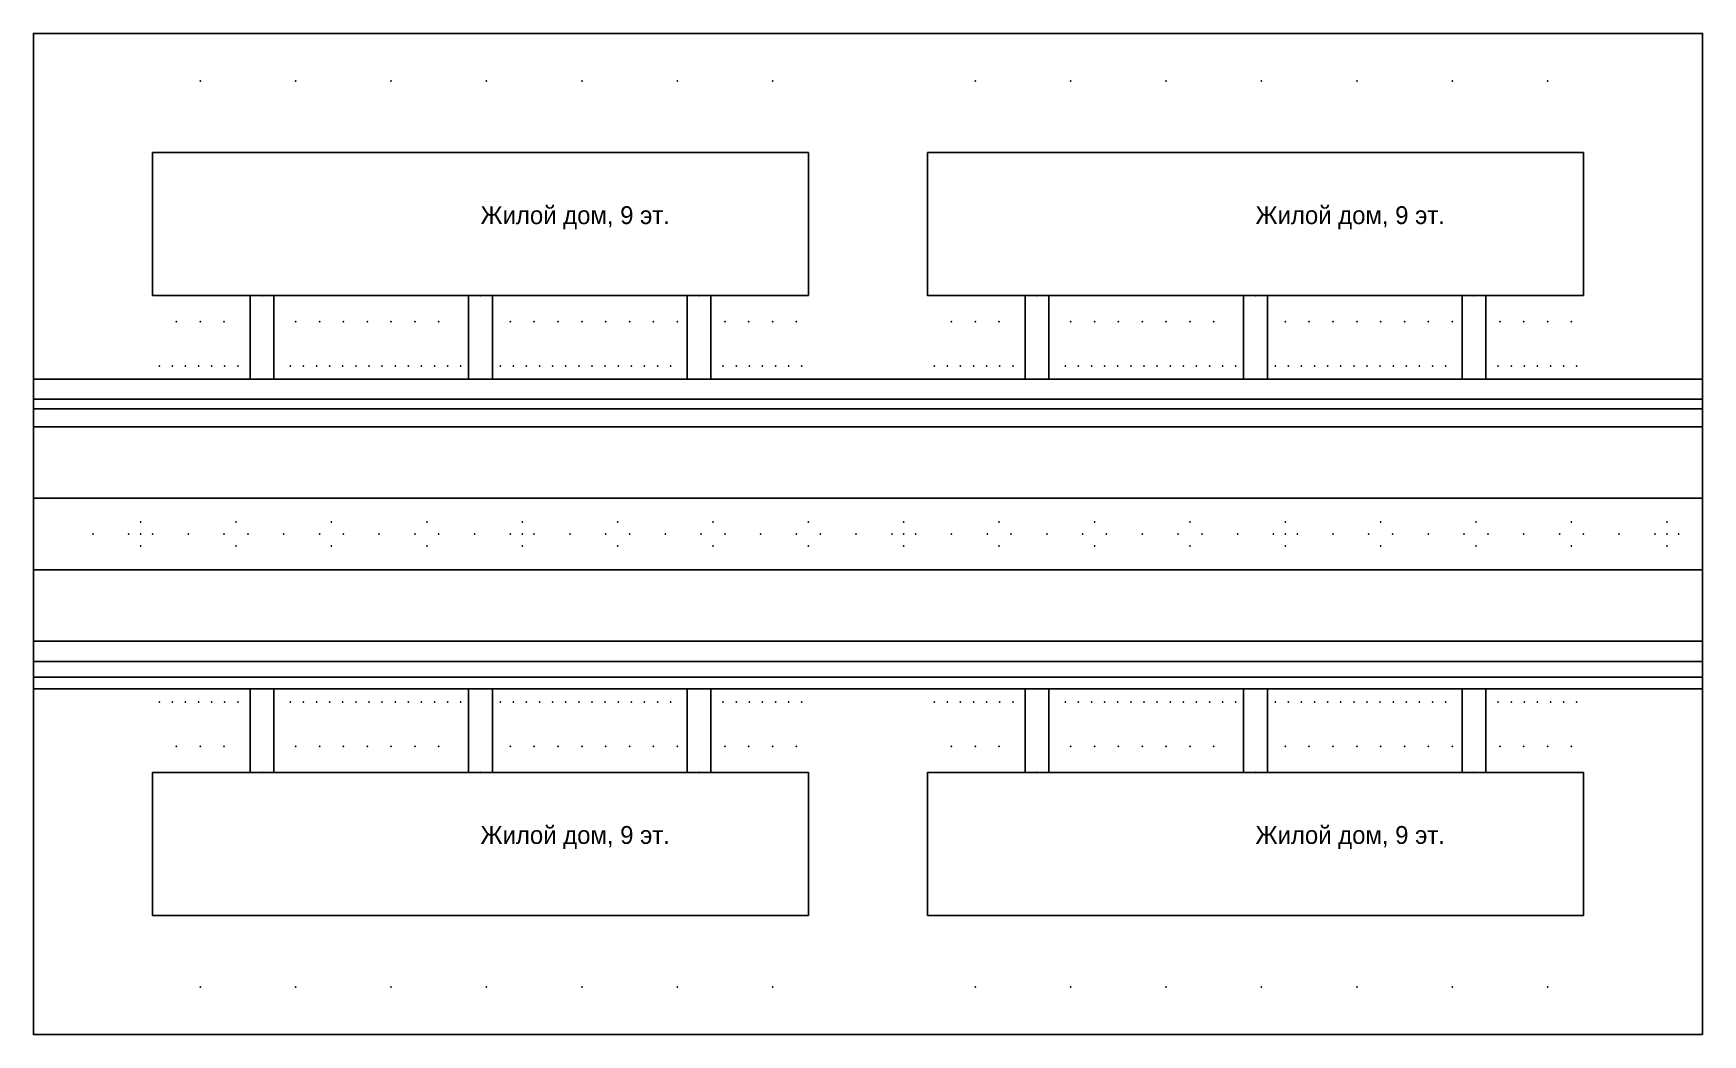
# Model space of a CAD drawing. Header units: metres. Extents: x 0 to 140, y 0 to 84.
import ezdxf

# ---------------------------------------------------------------- set-up
doc = ezdxf.new("R2010")
doc.units = ezdxf.units.M
for name, color, linetype in [('BUILDINGS_FOOTPRINT', 1, 'Continuous'), ('CABLE_COMM', 9, 'Continuous'), ('CURB', 9, 'Continuous'), ('ENTRANCE', 2, 'Continuous'), ('GRASS', 84, 'Continuous'), ('LABELS', 7, 'Continuous'), ('LAMPS', 2, 'Continuous'), ('PATH_ENTRANCE_11', 9, 'Continuous'), ('PATH_ENTRANCE_12', 9, 'Continuous'), ('PATH_ENTRANCE_13', 9, 'Continuous'), ('PATH_ENTRANCE_15', 9, 'Continuous'), ('PATH_ENTRANCE_16', 9, 'Continuous'), ('PATH_ENTRANCE_17', 9, 'Continuous'), ('PATH_ENTRANCE_19', 9, 'Continuous'), ('PATH_ENTRANCE_20', 9, 'Continuous'), ('PATH_ENTRANCE_21', 9, 'Continuous'), ('PATH_ENTRANCE_7', 9, 'Continuous'), ('PATH_ENTRANCE_8', 9, 'Continuous'), ('PATH_ENTRANCE_9', 9, 'Continuous'), ('PATH_SIDEWALK_N', 9, 'Continuous'), ('PATH_SIDEWALK_S', 9, 'Continuous'), ('ROAD_N', 9, 'Continuous'), ('ROAD_S', 9, 'Continuous'), ('TERRITORY_BOUNDARY', 8, 'Continuous'), ('WATER_SUPPLY', 9, 'Continuous'), ('БЕРЕЗА ПОВИСЛАЯ', 3, 'Continuous'), ('ГОРТЕНЗИЯ МЕТЕЛЬЧАТАЯ', 3, 'Continuous'), ('КИЗИЛЬНИК БЛЕСТЯЩИЙ', 3, 'Continuous'), ('ЛИПА МЕЛКОЛИСТНАЯ', 3, 'Continuous'), ('СПИРЕЯ ЯПОНСКАЯ', 3, 'Continuous')]:
    doc.layers.add(name, color=color, linetype=linetype)

msp = doc.modelspace()

# ---------------------------------------------------------------- linework, layer by layer
at = {"layer": 'BUILDINGS_FOOTPRINT'}
for points in [[(65, 62), (65, 74), (10, 74), (10, 62)], [(130, 62), (130, 74), (75, 74), (75, 62)], [(65, 10), (65, 22), (10, 22), (10, 10)], [(130, 10), (130, 22), (75, 22), (75, 10)]]:
    msp.add_lwpolyline(points, close=True, dxfattribs=at)
at = {"layer": 'CABLE_COMM'}
msp.add_lwpolyline([(140, 52.5), (140, 53.3), (0, 53.3), (0, 52.5)], close=True, dxfattribs=at)
at = {"layer": 'CURB'}
for points in [[(0, 51), (140, 51)], [(0, 45), (140, 45)], [(0, 39), (140, 39)], [(0, 33), (140, 33)]]:
    msp.add_lwpolyline(points, dxfattribs=at)
at = {"layer": 'ENTRANCE'}
for p in [(19.17, 62), (37.5, 62), (55.83, 62), (84.17, 62), (102.5, 62), (120.83, 62), (19.17, 22), (37.5, 22), (55.83, 22), (84.17, 22), (102.5, 22), (120.83, 22)]:
    msp.add_point(p, dxfattribs=at)
at = {"layer": 'GRASS'}
msp.add_lwpolyline([(140, 0), (140, 84), (0, 84), (0, 0)], close=True, dxfattribs=at)
at = {"layer": 'LAMPS'}
for p in [(9, 42), (41, 42), (73, 42), (105, 42), (137, 42)]:
    msp.add_point(p, dxfattribs=at)
at = {"layer": 'PATH_ENTRANCE_11'}
msp.add_lwpolyline([(20.17, 55), (20.17, 62), (18.17, 62), (18.17, 55)], close=True, dxfattribs=at)
at = {"layer": 'PATH_ENTRANCE_12'}
msp.add_lwpolyline([(38.5, 55), (38.5, 62), (36.5, 62), (36.5, 55)], close=True, dxfattribs=at)
at = {"layer": 'PATH_ENTRANCE_13'}
msp.add_lwpolyline([(56.83, 55), (56.83, 62), (54.83, 62), (54.83, 55)], close=True, dxfattribs=at)
at = {"layer": 'PATH_ENTRANCE_15'}
msp.add_lwpolyline([(85.17, 22), (85.17, 29), (83.17, 29), (83.17, 22)], close=True, dxfattribs=at)
at = {"layer": 'PATH_ENTRANCE_16'}
msp.add_lwpolyline([(103.5, 22), (103.5, 29), (101.5, 29), (101.5, 22)], close=True, dxfattribs=at)
at = {"layer": 'PATH_ENTRANCE_17'}
msp.add_lwpolyline([(121.83, 22), (121.83, 29), (119.83, 29), (119.83, 22)], close=True, dxfattribs=at)
at = {"layer": 'PATH_ENTRANCE_19'}
msp.add_lwpolyline([(85.17, 55), (85.17, 62), (83.17, 62), (83.17, 55)], close=True, dxfattribs=at)
at = {"layer": 'PATH_ENTRANCE_20'}
msp.add_lwpolyline([(103.5, 55), (103.5, 62), (101.5, 62), (101.5, 55)], close=True, dxfattribs=at)
at = {"layer": 'PATH_ENTRANCE_21'}
msp.add_lwpolyline([(121.83, 55), (121.83, 62), (119.83, 62), (119.83, 55)], close=True, dxfattribs=at)
at = {"layer": 'PATH_ENTRANCE_7'}
msp.add_lwpolyline([(20.17, 22), (20.17, 29), (18.17, 29), (18.17, 22)], close=True, dxfattribs=at)
at = {"layer": 'PATH_ENTRANCE_8'}
msp.add_lwpolyline([(38.5, 22), (38.5, 29), (36.5, 29), (36.5, 22)], close=True, dxfattribs=at)
at = {"layer": 'PATH_ENTRANCE_9'}
msp.add_lwpolyline([(56.83, 22), (56.83, 29), (54.83, 29), (54.83, 22)], close=True, dxfattribs=at)
at = {"layer": 'PATH_SIDEWALK_N'}
msp.add_lwpolyline([(140, 51), (140, 55), (0, 55), (0, 51)], close=True, dxfattribs=at)
at = {"layer": 'PATH_SIDEWALK_S'}
msp.add_lwpolyline([(140, 29), (140, 33), (0, 33), (0, 29)], close=True, dxfattribs=at)
at = {"layer": 'ROAD_N'}
msp.add_lwpolyline([(140, 45), (140, 51), (0, 51), (0, 45)], close=True, dxfattribs=at)
at = {"layer": 'ROAD_S'}
msp.add_lwpolyline([(140, 33), (140, 39), (0, 39), (0, 33)], close=True, dxfattribs=at)
at = {"layer": 'TERRITORY_BOUNDARY'}
msp.add_lwpolyline([(140, 0), (140, 84), (0, 84), (0, 0)], close=True, dxfattribs=at)
at = {"layer": 'WATER_SUPPLY'}
msp.add_lwpolyline([(140, 30), (140, 31.3), (0, 31.3), (0, 30)], close=True, dxfattribs=at)
at = {"layer": 'БЕРЕЗА ПОВИСЛАЯ'}
for p in [(14, 80), (22, 80), (30, 80), (38, 80), (46, 80), (54, 80), (62, 80), (79, 80), (87, 80), (95, 80), (103, 80), (111, 80), (119, 80), (127, 80), (14, 4), (22, 4), (30, 4), (38, 4), (46, 4), (54, 4), (62, 4), (79, 4), (87, 4), (95, 4), (103, 4), (111, 4), (119, 4), (127, 4)]:
    msp.add_point(p, dxfattribs=at)
at = {"layer": 'ГОРТЕНЗИЯ МЕТЕЛЬЧАТАЯ'}
for p in [(12, 59.8), (14, 59.8), (16, 59.8), (22, 59.8), (24, 59.8), (26, 59.8), (28, 59.8), (30, 59.8), (32, 59.8), (34, 59.8), (40, 59.8), (42, 59.8), (44, 59.8), (46, 59.8), (48, 59.8), (50, 59.8), (52, 59.8), (54, 59.8), (58, 59.8), (60, 59.8), (62, 59.8), (64, 59.8), (77, 59.8), (79, 59.8), (81, 59.8), (87, 59.8), (89, 59.8), (91, 59.8), (93, 59.8), (95, 59.8), (97, 59.8), (99, 59.8), (105, 59.8), (107, 59.8), (109, 59.8), (111, 59.8), (113, 59.8), (115, 59.8), (117, 59.8), (119, 59.8), (123, 59.8), (125, 59.8), (127, 59.8), (129, 59.8), (12, 24.2), (14, 24.2), (16, 24.2), (22, 24.2), (24, 24.2), (26, 24.2), (28, 24.2), (30, 24.2), (32, 24.2), (34, 24.2), (40, 24.2), (42, 24.2), (44, 24.2), (46, 24.2), (48, 24.2), (50, 24.2), (52, 24.2), (54, 24.2), (58, 24.2), (60, 24.2), (62, 24.2), (64, 24.2), (77, 24.2), (79, 24.2), (81, 24.2), (87, 24.2), (89, 24.2), (91, 24.2), (93, 24.2), (95, 24.2), (97, 24.2), (99, 24.2), (105, 24.2), (107, 24.2), (109, 24.2), (111, 24.2), (113, 24.2), (115, 24.2), (117, 24.2), (119, 24.2), (123, 24.2), (125, 24.2), (127, 24.2), (129, 24.2)]:
    msp.add_point(p, dxfattribs=at)
at = {"layer": 'КИЗИЛЬНИК БЛЕСТЯЩИЙ'}
for p in [(10.55, 56.1), (11.65, 56.1), (12.75, 56.1), (13.85, 56.1), (14.95, 56.1), (16.05, 56.1), (17.15, 56.1), (21.55, 56.1), (22.65, 56.1), (23.75, 56.1), (24.85, 56.1), (25.95, 56.1), (27.05, 56.1), (28.15, 56.1), (29.25, 56.1), (30.35, 56.1), (31.45, 56.1), (32.55, 56.1), (33.65, 56.1), (34.75, 56.1), (35.85, 56.1), (39.15, 56.1), (40.25, 56.1), (41.35, 56.1), (42.45, 56.1), (43.55, 56.1), (44.65, 56.1), (45.75, 56.1), (46.85, 56.1), (47.95, 56.1), (49.05, 56.1), (50.15, 56.1), (51.25, 56.1), (52.35, 56.1), (53.45, 56.1), (57.85, 56.1), (58.95, 56.1), (60.05, 56.1), (61.15, 56.1), (62.25, 56.1), (63.35, 56.1), (64.45, 56.1), (75.55, 56.1), (76.65, 56.1), (77.75, 56.1), (78.85, 56.1), (79.95, 56.1), (81.05, 56.1), (82.15, 56.1), (86.55, 56.1), (87.65, 56.1), (88.75, 56.1), (89.85, 56.1), (90.95, 56.1), (92.05, 56.1), (93.15, 56.1), (94.25, 56.1), (95.35, 56.1), (96.45, 56.1), (97.55, 56.1), (98.65, 56.1), (99.75, 56.1), (100.85, 56.1), (104.15, 56.1), (105.25, 56.1), (106.35, 56.1), (107.45, 56.1), (108.55, 56.1), (109.65, 56.1), (110.75, 56.1), (111.85, 56.1), (112.95, 56.1), (114.05, 56.1), (115.15, 56.1), (116.25, 56.1), (117.35, 56.1), (118.45, 56.1), (122.85, 56.1), (123.95, 56.1), (125.05, 56.1), (126.15, 56.1), (127.25, 56.1), (128.35, 56.1), (129.45, 56.1), (10.55, 27.9), (11.65, 27.9), (12.75, 27.9), (13.85, 27.9), (14.95, 27.9), (16.05, 27.9), (17.15, 27.9), (21.55, 27.9), (22.65, 27.9), (23.75, 27.9), (24.85, 27.9), (25.95, 27.9), (27.05, 27.9), (28.15, 27.9), (29.25, 27.9), (30.35, 27.9), (31.45, 27.9), (32.55, 27.9), (33.65, 27.9), (34.75, 27.9), (35.85, 27.9), (39.15, 27.9), (40.25, 27.9), (41.35, 27.9), (42.45, 27.9), (43.55, 27.9), (44.65, 27.9), (45.75, 27.9), (46.85, 27.9), (47.95, 27.9), (49.05, 27.9), (50.15, 27.9), (51.25, 27.9), (52.35, 27.9), (53.45, 27.9), (57.85, 27.9), (58.95, 27.9), (60.05, 27.9), (61.15, 27.9), (62.25, 27.9), (63.35, 27.9), (64.45, 27.9), (75.55, 27.9), (76.65, 27.9), (77.75, 27.9), (78.85, 27.9), (79.95, 27.9), (81.05, 27.9), (82.15, 27.9), (86.55, 27.9), (87.65, 27.9), (88.75, 27.9), (89.85, 27.9), (90.95, 27.9), (92.05, 27.9), (93.15, 27.9), (94.25, 27.9), (95.35, 27.9), (96.45, 27.9), (97.55, 27.9), (98.65, 27.9), (99.75, 27.9), (100.85, 27.9), (104.15, 27.9), (105.25, 27.9), (106.35, 27.9), (107.45, 27.9), (108.55, 27.9), (109.65, 27.9), (110.75, 27.9), (111.85, 27.9), (112.95, 27.9), (114.05, 27.9), (115.15, 27.9), (116.25, 27.9), (117.35, 27.9), (118.45, 27.9), (122.85, 27.9), (123.95, 27.9), (125.05, 27.9), (126.15, 27.9), (127.25, 27.9), (128.35, 27.9), (129.45, 27.9)]:
    msp.add_point(p, dxfattribs=at)
at = {"layer": 'ЛИПА МЕЛКОЛИСТНАЯ'}
for p in [(5, 42), (13, 42), (21, 42), (29, 42), (37, 42), (45, 42), (53, 42), (61, 42), (69, 42), (77, 42), (85, 42), (93, 42), (101, 42), (109, 42), (117, 42), (125, 42), (133, 42)]:
    msp.add_point(p, dxfattribs=at)
at = {"layer": 'СПИРЕЯ ЯПОНСКАЯ'}
for p in [(8, 42), (9, 43), (10, 42), (16, 42), (17, 43), (18, 42), (24, 42), (25, 43), (26, 42), (32, 42), (33, 43), (34, 42), (40, 42), (41, 43), (42, 42), (48, 42), (49, 43), (50, 42), (56, 42), (57, 43), (58, 42), (64, 42), (65, 43), (66, 42), (72, 42), (73, 43), (74, 42), (80, 42), (81, 43), (82, 42), (88, 42), (89, 43), (90, 42), (96, 42), (97, 43), (98, 42), (104, 42), (105, 43), (106, 42), (112, 42), (113, 43), (114, 42), (120, 42), (121, 43), (122, 42), (128, 42), (129, 43), (130, 42), (136, 42), (137, 43), (138, 42), (9, 41), (17, 41), (25, 41), (33, 41), (41, 41), (49, 41), (57, 41), (65, 41), (73, 41), (81, 41), (89, 41), (97, 41), (105, 41), (113, 41), (121, 41), (129, 41), (137, 41)]:
    msp.add_point(p, dxfattribs=at)

# ---------------------------------------------------------------- texts
at = {"layer": 'LABELS'}
for p in [(37.5, 68), (102.5, 68), (37.5, 16), (102.5, 16)]:
    msp.add_text('Жилой дом, 9 эт.', height=1.5, dxfattribs=at).set_placement(p)

doc.saveas('drawing.dxf')
